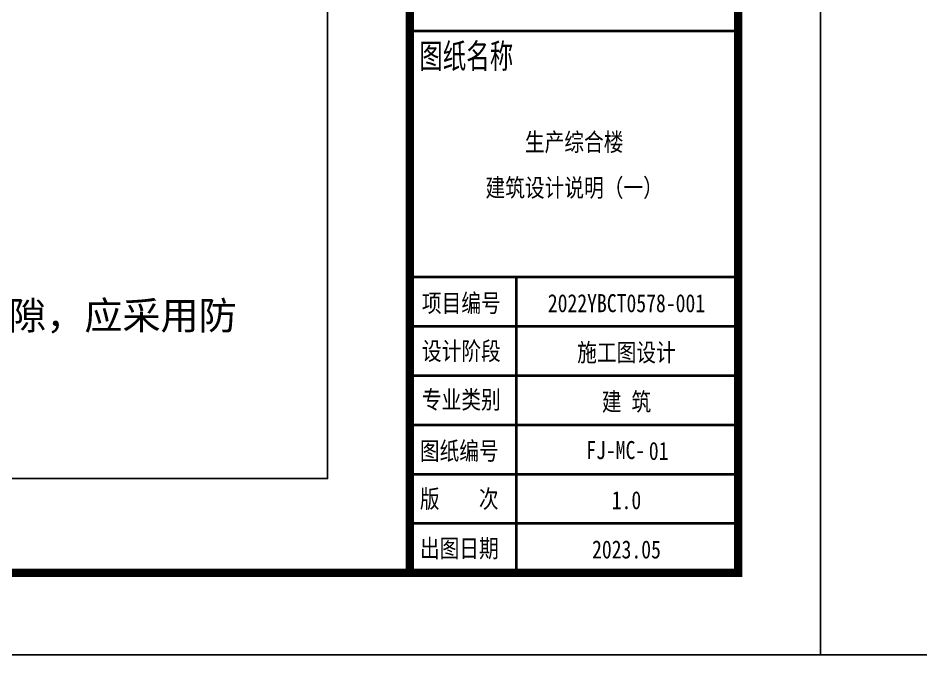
# Model space of a CAD drawing. Extents: x 1109697 to 1467097, y -139975 to 53891.
# Drawn here: x 1184027 to 1195022, y -74119 to -66363 of the extents above; entities that cross this region are included whole.
import ezdxf
from ezdxf.enums import TextEntityAlignment as Align

# ---------------------------------------------------------------- set-up
doc = ezdxf.new("R2010")
doc.units = 0
doc.header["$LTSCALE"] = 1000
doc.header["$MEASUREMENT"] = 0
for name, color, linetype in [('PUB_HATCH', 8, 'Continuous'), ('PUB_TEXT', 7, 'Continuous'), ('PUB_TITLE', 4, 'Continuous')]:
    doc.layers.add(name, color=color, linetype=linetype)
doc.layers.add('图框', color=4, linetype='Continuous', lineweight=35)
doc.styles.add('-黑体', font='simhei.ttf', dxfattribs={"width": 0.8})
doc.styles.add('ST', font='')
doc.styles.get('ST').set_extended_font_data('NSimSun')

# ---------------------------------------------------------------- blocks, each defined once
blk = doc.blocks.new('图签01')
at = {"layer": '图框', "linetype": 'Continuous'}
for p, q in [((1793863, 89364), (1797865, 89364)), ((1793908, 86365), (1797908, 86365)), ((1795183, 82762), (1795183, 86365)), ((1793908, 85765), (1797908, 85765)), ((1793908, 85165), (1797908, 85165)), ((1793908, 84565), (1797908, 84565)), ((1793883, 83965), (1797883, 83965)), ((1793883, 83365), (1797883, 83365))]:
    blk.add_line(p, q, dxfattribs=at)
at = {"layer": '图框', "style": '-黑体'}
for s, height, width, p in [('图纸名称', 300, 0.7, (1793998, 88906)), ('项目编号', 220, 0.8, (1794031, 85937)), ('设计阶段', 220, 0.8, (1794031, 85353)), ('专业类别', 220, 0.8, (1794031, 84761)), ('图纸编号', 220, 0.8, (1794006, 84137)), ('版    次', 220, 0.8, (1794006, 83553)), ('出图日期', 220, 0.8, (1794006, 82950))]:
    blk.add_text(s, height=height, dxfattribs=dict(at, width=width)).set_placement(p)
at = {"layer": '图框', "style": '-黑体', "width": 0.8}
for s, height, p in [('2022YBCT0578-001', 220.01, (1796522, 85936)), ('施工图设计', 220, (1796522, 85336)), ('建 筑', 220, (1796522, 84736)), ('FJ-MC-', 220, (1796391, 84147)), ('1.0', 220, (1796522, 83537)), ('2023.05', 220, (1796522, 82937))]:
    blk.add_text(s, height=height, dxfattribs=at).set_placement(p, align=Align.CENTER)

msp = doc.modelspace()

# ---------------------------------------------------------------- linework, layer by layer
at = {"layer": 'PUB_HATCH'}
msp.add_lwpolyline([(1163597, -19141), (1187797, -19141), (1187797, -71971), (1163597, -71971)], close=True, dxfattribs=at)
at = {"layer": 'PUB_TITLE'}
for points in [[(1109697, -74119), (1193797, -74119), (1193797, -14719), (1109697, -14719)], [(1193797, -74119), (1277897, -74119), (1277897, -14719), (1193797, -14719)]]:
    msp.add_lwpolyline(points, close=True, dxfattribs=at)
at = {"layer": 'PUB_TITLE', "const_width": 100}
msp.add_lwpolyline([(1112197, -73119), (1192797, -73119), (1192797, -15719), (1112197, -15719)], close=True, dxfattribs=at)
msp.add_lwpolyline([(1188797, -15719), (1188797, -73119)], dxfattribs=at)

# ---------------------------------------------------------------- block references
at = {"layer": 'PUB_TEXT'}
msp.add_blockref('图签01', (-605086, -155881), dxfattribs=at)

# ---------------------------------------------------------------- texts
at = {"layer": 'PUB_TEXT', "style": '-黑体', "width": 0.8}
for s, p in [('生产综合楼', (1190799, -67983)), ('建筑设计说明（一）', (1190799, -68539)), ('01', (1191828, -71744))]:
    msp.add_text(s, height=220, dxfattribs=at).set_placement(p, align=Align.CENTER)
at = {"layer": 'PUB_TEXT', "style": 'ST'}
msp.add_text('幕墙的窗槛墙、窗间墙的填充材料应采用不燃烧材料；建筑幕墙与每层楼板、隔墙处的缝隙，应采用防', height=339.87, dxfattribs=at).set_placement((1165828, -70155))

doc.saveas('drawing.dxf')
